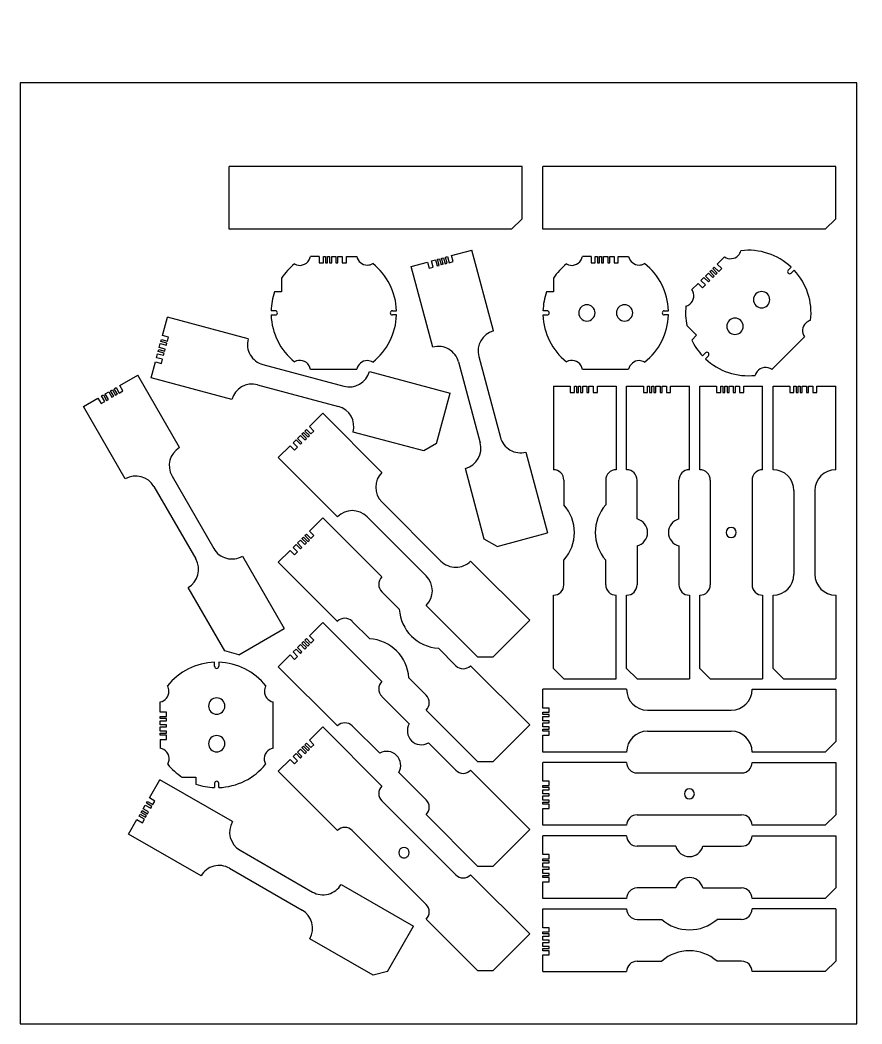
# Model space of a CAD drawing. Header units: millimetres. Extents: x 0 to 1262, y 0 to 480.
# Drawn here: x 0 to 402.5, y 0 to 480 of the extents above; entities that cross this region are included whole.
import ezdxf

# ---------------------------------------------------------------- set-up
doc = ezdxf.new("R2010")
doc.units = ezdxf.units.MM
doc.layers.get('0').update_dxf_attribs({"lineweight": 25, "true_color": 0xffffff})
for name, color, linetype, true_color in [('3', 7, 'Continuous', 0xffffff), ('4', 7, 'Continuous', 0xffffff), ('5', 7, 'Continuous', 0xffffff)]:
    doc.layers.add(name, color=color, linetype=linetype, true_color=true_color)

# ---------------------------------------------------------------- blocks, each defined once
blk = doc.blocks.new('block 3')
at = {"color": 3, "true_color": 0x00ff00}
for p, q in [((-2.33, -8.69), (0, 0)), ((-7.76, -28.98), (-5.69, -21.25)), ((128.76, -60.38), (135.23, -36.23)), ((122.64, -63.92), (88.83, -54.86)), ((128.76, -60.38), (122.64, -63.92))]:
    blk.add_line(p, q, dxfattribs=at)
at = {"color": 5, "true_color": 0x0000ff}
for p, q in [((0.57, -9.47), (-2.33, -8.69)), ((0.05, -11.4), (0.57, -9.47)), ((-3.88, -14.49), (-3.36, -12.56)), ((-3.36, -12.56), (-0.47, -13.33)), ((-3.11, -11.59), (-2.85, -10.63)), ((-0.21, -12.37), (-3.11, -11.59)), ((-2.85, -10.63), (0.05, -11.4)), ((-0.47, -13.33), (-0.21, -12.37)), ((-5.18, -19.32), (-4.66, -17.39)), ((-4.66, -17.39), (-1.76, -18.16)), ((-4.4, -16.42), (-4.14, -15.45)), ((-1.5, -17.2), (-4.4, -16.42)), ((-4.14, -15.45), (-1.24, -16.23)), ((-0.98, -15.27), (-3.88, -14.49)), ((-1.76, -18.16), (-1.5, -17.2)), ((-1.24, -16.23), (-0.98, -15.27)), ((-5.69, -21.25), (-2.8, -22.03)), ((-2.28, -20.09), (-5.18, -19.32)), ((-2.8, -22.03), (-2.28, -20.09))]:
    blk.add_line(p, q, dxfattribs=at)
at = {"layer": '3', "color": 3, "linetype": 'Continuous', "true_color": 0x00ff00}
for p, q in [((38.64, -10.35), (0, 0)), ((96.59, -25.88), (135.23, -36.23)), ((30.87, -39.33), (-7.76, -28.98))]:
    blk.add_line(p, q, dxfattribs=at)
at = {"layer": '4', "color": 4, "linetype": 'Continuous', "true_color": 0x00ffff}
for centre, start, end in [((48.3, -12.94), 165, 255), ((86.93, -23.29), 255, 345), ((40.53, -41.92), 75, 165), ((79.17, -52.27), 345, 75)]:
    blk.add_arc(centre, 10, start, end, dxfattribs=at)
at = {"layer": '5', "color": 5, "linetype": 'Continuous', "true_color": 0x0000ff}
for p, q in [((45.71, -22.6), (84.35, -32.95)), ((43.12, -32.26), (81.76, -42.61))]:
    blk.add_line(p, q, dxfattribs=at)
blk = doc.blocks.new('block 9')
at = {"color": 3, "true_color": 0x00ff00}
for p, q in [((-6.36, -6.36), (0, 0)), ((-21.21, -21.21), (-15.56, -15.56)), ((74.25, -116.67), (49.5, -91.92)), ((81.32, -116.67), (98.99, -98.99)), ((81.32, -116.67), (74.25, -116.67))]:
    blk.add_line(p, q, dxfattribs=at)
at = {"color": 5, "true_color": 0x0000ff}
for p, q in [((-9.9, -9.9), (-9.19, -9.19)), ((-9.19, -9.19), (-7.07, -11.31)), ((-8.49, -8.49), (-7.78, -7.78)), ((-6.36, -10.61), (-8.49, -8.49)), ((-7.78, -7.78), (-5.66, -9.9)), ((-4.24, -8.49), (-6.36, -6.36)), ((-5.66, -9.9), (-4.24, -8.49)), ((-14.14, -14.14), (-12.73, -12.73)), ((-12.02, -16.26), (-14.14, -14.14)), ((-12.73, -12.73), (-10.61, -14.85)), ((-12.02, -12.02), (-10.61, -10.61)), ((-9.9, -14.14), (-12.02, -12.02)), ((-10.61, -10.61), (-8.49, -12.73)), ((-10.61, -14.85), (-9.9, -14.14)), ((-7.78, -12.02), (-9.9, -9.9)), ((-8.49, -12.73), (-7.78, -12.02)), ((-7.07, -11.31), (-6.36, -10.61)), ((-15.56, -15.56), (-13.44, -17.68)), ((-13.44, -17.68), (-12.02, -16.26))]:
    blk.add_line(p, q, dxfattribs=at)
at = {"layer": '3', "color": 3, "linetype": 'Continuous', "true_color": 0x00ff00}
for p, q in [((28.28, -28.28), (0, 0)), ((7.07, -49.5), (-21.21, -21.21)), ((70.71, -70.71), (98.99, -98.99))]:
    blk.add_line(p, q, dxfattribs=at)
at = {"layer": '4', "color": 4, "linetype": 'Continuous', "true_color": 0x00ffff}
for centre, start, end in [((31.82, -31.82), 135, 225), ((10.61, -53.03), 45, 135), ((67.18, -67.18), 225, 315), ((45.96, -88.39), 315, 45)]:
    blk.add_arc(centre, 5, start, end, dxfattribs=at)
at = {"layer": '5', "color": 5, "linetype": 'Continuous', "true_color": 0x0000ff}
for p, q in [((28.28, -35.36), (63.64, -70.71)), ((14.14, -49.5), (49.5, -84.85))]:
    blk.add_line(p, q, dxfattribs=at)
for start, end in [(135, 225), (45, 135), (225, 315), (315, 45)]:
    blk.add_arc((38.89, -60.1), 2.5, start, end, dxfattribs=at)
blk = doc.blocks.new('block 10')
at = {"color": 3, "true_color": 0x00ff00}
for p, q in [((-6.36, -6.36), (0, 0)), ((-21.21, -21.21), (-15.56, -15.56)), ((74.25, -116.67), (49.5, -91.92)), ((81.32, -116.67), (98.99, -98.99)), ((81.32, -116.67), (74.25, -116.67))]:
    blk.add_line(p, q, dxfattribs=at)
at = {"color": 5, "true_color": 0x0000ff}
for p, q in [((-9.9, -9.9), (-9.19, -9.19)), ((-9.19, -9.19), (-7.07, -11.31)), ((-8.49, -8.49), (-7.78, -7.78)), ((-6.36, -10.61), (-8.49, -8.49)), ((-7.78, -7.78), (-5.66, -9.9)), ((-4.24, -8.49), (-6.36, -6.36)), ((-5.66, -9.9), (-4.24, -8.49)), ((-14.14, -14.14), (-12.73, -12.73)), ((-12.02, -16.26), (-14.14, -14.14)), ((-12.73, -12.73), (-10.61, -14.85)), ((-12.02, -12.02), (-10.61, -10.61)), ((-9.9, -14.14), (-12.02, -12.02)), ((-10.61, -10.61), (-8.49, -12.73)), ((-10.61, -14.85), (-9.9, -14.14)), ((-7.78, -12.02), (-9.9, -9.9)), ((-8.49, -12.73), (-7.78, -12.02)), ((-7.07, -11.31), (-6.36, -10.61)), ((-15.56, -15.56), (-13.44, -17.68)), ((-13.44, -17.68), (-12.02, -16.26))]:
    blk.add_line(p, q, dxfattribs=at)
at = {"layer": '3', "color": 3, "linetype": 'Continuous', "true_color": 0x00ff00}
for p, q in [((28.28, -28.28), (0, 0)), ((7.07, -49.5), (-21.21, -21.21)), ((70.71, -70.71), (98.99, -98.99))]:
    blk.add_line(p, q, dxfattribs=at)
at = {"layer": '4', "color": 4, "linetype": 'Continuous', "true_color": 0x00ffff}
for p, q in [((41.4, -48.47), (28.28, -35.36)), ((27.26, -62.61), (14.14, -49.5)), ((50.53, -57.6), (63.64, -70.71)), ((36.38, -71.74), (49.5, -84.85))]:
    blk.add_line(p, q, dxfattribs=at)
for centre, start, end in [((31.82, -31.82), 135, 225), ((10.61, -53.03), 45, 135), ((67.18, -67.18), 225, 315), ((45.96, -88.39), 315, 45)]:
    blk.add_arc(centre, 5, start, end, dxfattribs=at)
at = {"layer": '5', "color": 5, "linetype": 'Continuous', "true_color": 0x0000ff}
for centre, start, end in [((47.14, -51.85), 149.4775, 300.5225), ((30.64, -68.35), 329.4775, 120.5225)]:
    blk.add_arc(centre, 6.67, start, end, dxfattribs=at)
blk = doc.blocks.new('block 24')
at = {"color": 3, "true_color": 0x00ff00}
for p, q in [((-6.36, -6.36), (0, 0)), ((-21.21, -21.21), (-15.56, -15.56)), ((74.25, -116.67), (49.5, -91.92)), ((81.32, -116.67), (98.99, -98.99)), ((81.32, -116.67), (74.25, -116.67))]:
    blk.add_line(p, q, dxfattribs=at)
at = {"color": 5, "true_color": 0x0000ff}
for p, q in [((-9.9, -9.9), (-9.19, -9.19)), ((-9.19, -9.19), (-7.07, -11.31)), ((-8.49, -8.49), (-7.78, -7.78)), ((-6.36, -10.61), (-8.49, -8.49)), ((-7.78, -7.78), (-5.66, -9.9)), ((-4.24, -8.49), (-6.36, -6.36)), ((-5.66, -9.9), (-4.24, -8.49)), ((-14.14, -14.14), (-12.73, -12.73)), ((-12.02, -16.26), (-14.14, -14.14)), ((-12.73, -12.73), (-10.61, -14.85)), ((-12.02, -12.02), (-10.61, -10.61)), ((-9.9, -14.14), (-12.02, -12.02)), ((-10.61, -10.61), (-8.49, -12.73)), ((-10.61, -14.85), (-9.9, -14.14)), ((-7.78, -12.02), (-9.9, -9.9)), ((-8.49, -12.73), (-7.78, -12.02)), ((-7.07, -11.31), (-6.36, -10.61)), ((-15.56, -15.56), (-13.44, -17.68)), ((-13.44, -17.68), (-12.02, -16.26))]:
    blk.add_line(p, q, dxfattribs=at)
at = {"layer": '3', "color": 3, "linetype": 'Continuous', "true_color": 0x00ff00}
for p, q in [((28.28, -28.28), (0, 0)), ((7.07, -49.5), (-21.21, -21.21)), ((70.71, -70.71), (98.99, -98.99))]:
    blk.add_line(p, q, dxfattribs=at)
at = {"layer": '4', "color": 4, "linetype": 'Continuous', "true_color": 0x00ffff}
for centre, start, end in [((35.36, -35.36), 135, 225), ((14.14, -56.57), 45, 135), ((63.64, -63.64), 225, 315), ((42.43, -84.85), 315, 45)]:
    blk.add_arc(centre, 10, start, end, dxfattribs=at)
at = {"layer": '5', "color": 5, "linetype": 'Continuous', "true_color": 0x0000ff}
for p, q in [((28.28, -42.43), (56.57, -70.71)), ((21.21, -49.5), (49.5, -77.78))]:
    blk.add_line(p, q, dxfattribs=at)
blk = doc.blocks.new('block 26')
at = {"color": 3, "true_color": 0x00ff00}
for p, q in [((-6.36, -6.36), (0, 0)), ((-21.21, -21.21), (-15.56, -15.56)), ((74.25, -116.67), (49.5, -91.92)), ((81.32, -116.67), (98.99, -98.99)), ((81.32, -116.67), (74.25, -116.67))]:
    blk.add_line(p, q, dxfattribs=at)
at = {"color": 5, "true_color": 0x0000ff}
for p, q in [((-9.9, -9.9), (-9.19, -9.19)), ((-9.19, -9.19), (-7.07, -11.31)), ((-8.49, -8.49), (-7.78, -7.78)), ((-6.36, -10.61), (-8.49, -8.49)), ((-7.78, -7.78), (-5.66, -9.9)), ((-4.24, -8.49), (-6.36, -6.36)), ((-5.66, -9.9), (-4.24, -8.49)), ((-14.14, -14.14), (-12.73, -12.73)), ((-12.02, -16.26), (-14.14, -14.14)), ((-12.73, -12.73), (-10.61, -14.85)), ((-12.02, -12.02), (-10.61, -10.61)), ((-9.9, -14.14), (-12.02, -12.02)), ((-10.61, -10.61), (-8.49, -12.73)), ((-10.61, -14.85), (-9.9, -14.14)), ((-7.78, -12.02), (-9.9, -9.9)), ((-8.49, -12.73), (-7.78, -12.02)), ((-7.07, -11.31), (-6.36, -10.61)), ((-15.56, -15.56), (-13.44, -17.68)), ((-13.44, -17.68), (-12.02, -16.26))]:
    blk.add_line(p, q, dxfattribs=at)
at = {"layer": '3', "color": 3, "linetype": 'Continuous', "true_color": 0x00ff00}
for p, q in [((0, 0), (28.28, -28.28)), ((-21.21, -21.21), (7.07, -49.5)), ((98.99, -98.99), (70.71, -70.71))]:
    blk.add_line(p, q, dxfattribs=at)
at = {"layer": '4', "color": 4, "linetype": 'Continuous', "true_color": 0x00ffff}
for p, q in [((28.28, -35.36), (36.61, -43.68)), ((14.14, -49.5), (22.47, -57.82)), ((63.64, -70.71), (55.32, -62.39)), ((49.5, -84.85), (41.17, -76.53))]:
    blk.add_line(p, q, dxfattribs=at)
for centre, start, end in [((31.82, -31.82), 135, 225), ((10.61, -53.03), 45, 135), ((67.18, -67.18), 225, 315), ((45.96, -88.39), 315, 45)]:
    blk.add_arc(centre, 5, start, end, dxfattribs=at)
at = {"layer": '5', "color": 5, "linetype": 'Continuous', "true_color": 0x0000ff}
for centre, start, end in [((56.57, -42.43), 183.5904, 266.4096), ((21.21, -77.78), 3.5904, 86.4096)]:
    blk.add_arc(centre, 20, start, end, dxfattribs=at)
blk = doc.blocks.new('block 31')
at = {"color": 3, "true_color": 0x00ff00}
for p, q in [((-8.66, -5), (0, 0)), ((-25.98, -15), (-19.05, -11)), ((41.52, -131.91), (24.02, -101.6)), ((48.35, -133.74), (70, -121.24)), ((48.35, -133.74), (41.52, -131.91))]:
    blk.add_line(p, q, dxfattribs=at)
at = {"color": 5, "true_color": 0x0000ff}
for p, q in [((-17.32, -10), (-16.45, -9.5)), ((-16.45, -9.5), (-14.95, -12.1)), ((-15.59, -9), (-13.86, -8)), ((-14.09, -11.6), (-15.59, -9)), ((-13.86, -8), (-12.36, -10.6)), ((-12.99, -7.5), (-12.12, -7)), ((-11.49, -10.1), (-12.99, -7.5)), ((-12.12, -7), (-10.62, -9.6)), ((-11.26, -6.5), (-10.39, -6)), ((-9.76, -9.1), (-11.26, -6.5)), ((-10.62, -9.6), (-9.76, -9.1)), ((-10.39, -6), (-8.89, -8.6)), ((-8.89, -8.6), (-7.16, -7.6)), ((-7.16, -7.6), (-8.66, -5)), ((-19.05, -11), (-17.55, -13.6)), ((-17.55, -13.6), (-15.82, -12.6)), ((-15.82, -12.6), (-17.32, -10)), ((-14.95, -12.1), (-14.09, -11.6)), ((-12.36, -10.6), (-11.49, -10.1))]:
    blk.add_line(p, q, dxfattribs=at)
at = {"layer": '3', "color": 3, "linetype": 'Continuous', "true_color": 0x00ff00}
for p, q in [((20, -34.64), (0, 0)), ((-5.98, -49.64), (-25.98, -15)), ((50, -86.6), (70, -121.24))]:
    blk.add_line(p, q, dxfattribs=at)
at = {"layer": '4', "color": 4, "linetype": 'Continuous', "true_color": 0x00ffff}
for centre, start, end in [((25, -43.3), 120, 210), ((-0.98, -58.3), 30, 120), ((45, -77.94), 210, 300), ((19.02, -92.94), 300, 30)]:
    blk.add_arc(centre, 10, start, end, dxfattribs=at)
at = {"layer": '5', "color": 5, "linetype": 'Continuous', "true_color": 0x0000ff}
for p, q in [((16.34, -48.3), (36.34, -82.94)), ((7.68, -53.3), (27.68, -87.94))]:
    blk.add_line(p, q, dxfattribs=at)
blk = doc.blocks.new('block 34')
at = {"color": 3, "true_color": 0x00ff00}
for p, q in [((-9.66, -2.59), (0, 0)), ((-28.98, -7.76), (-21.25, -5.69)), ((5.96, -138.16), (-3.1, -104.36)), ((12.09, -141.7), (5.96, -138.16)), ((12.09, -141.7), (36.23, -135.23))]:
    blk.add_line(p, q, dxfattribs=at)
at = {"color": 5, "true_color": 0x0000ff}
for p, q in [((-19.32, -5.18), (-17.39, -4.66)), ((-17.39, -4.66), (-16.61, -7.56)), ((-16.42, -4.4), (-15.45, -4.14)), ((-15.64, -7.3), (-16.42, -4.4)), ((-15.45, -4.14), (-14.68, -7.04)), ((-14.49, -3.88), (-13.52, -3.62)), ((-13.71, -6.78), (-14.49, -3.88)), ((-13.52, -3.62), (-12.75, -6.52)), ((-12.56, -3.36), (-11.59, -3.11)), ((-11.78, -6.26), (-12.56, -3.36)), ((-11.59, -3.11), (-10.81, -6)), ((-8.88, -5.49), (-9.66, -2.59)), ((-21.25, -5.69), (-20.47, -8.59)), ((-20.47, -8.59), (-18.54, -8.07)), ((-18.54, -8.07), (-19.32, -5.18)), ((-16.61, -7.56), (-15.64, -7.3)), ((-13.71, -6.78), (-14.68, -7.04)), ((-12.75, -6.52), (-11.78, -6.26)), ((-10.81, -6), (-8.88, -5.49))]:
    blk.add_line(p, q, dxfattribs=at)
at = {"layer": '3', "color": 3, "linetype": 'Continuous', "true_color": 0x00ff00}
for p, q in [((10.35, -38.64), (0, 0)), ((-18.63, -46.4), (-28.98, -7.76)), ((25.88, -96.59), (36.23, -135.23))]:
    blk.add_line(p, q, dxfattribs=at)
at = {"layer": '4', "color": 4, "linetype": 'Continuous', "true_color": 0x00ffff}
for centre, start, end in [((12.94, -48.3), 105, 195), ((-16.04, -56.06), 15, 105), ((23.29, -86.93), 195, 285), ((-5.68, -94.7), 285, 15)]:
    blk.add_arc(centre, 10, start, end, dxfattribs=at)
at = {"layer": '5', "color": 5, "linetype": 'Continuous', "true_color": 0x0000ff}
for p, q in [((3.28, -50.88), (13.63, -89.52)), ((-6.38, -53.47), (3.98, -92.11))]:
    blk.add_line(p, q, dxfattribs=at)
blk = doc.blocks.new('block 37')
at = {"color": 3, "true_color": 0x00ff00}
for p, q in [((-30, 0), (-22, 0)), ((-9, 0), (0, 0)), ((-30, -135), (-30, -100)), ((-25, -140), (-30, -135)), ((-25, -140), (0, -140))]:
    blk.add_line(p, q, dxfattribs=at)
at = {"color": 5, "true_color": 0x0000ff}
for p, q in [((-22, 0), (-22, -3)), ((-20, -3), (-20, 0)), ((-20, 0), (-19, 0)), ((-19, 0), (-19, -3)), ((-18, -3), (-18, 0)), ((-18, 0), (-17, 0)), ((-17, 0), (-17, -3)), ((-16, -3), (-16, 0)), ((-16, 0), (-14, 0)), ((-14, 0), (-14, -3)), ((-13, -3), (-13, 0)), ((-13, 0), (-11, 0)), ((-11, 0), (-11, -3)), ((-9, -3), (-9, 0)), ((-22, -3), (-20, -3)), ((-19, -3), (-18, -3)), ((-17, -3), (-16, -3)), ((-14, -3), (-13, -3)), ((-11, -3), (-9, -3))]:
    blk.add_line(p, q, dxfattribs=at)
at = {"layer": '3', "color": 3, "linetype": 'Continuous', "true_color": 0x00ff00}
for p, q in [((-30, 0), (-30, -40)), ((0, 0), (0, -40)), ((0, -140), (0, -100))]:
    blk.add_line(p, q, dxfattribs=at)
at = {"layer": '4', "color": 4, "linetype": 'Continuous', "true_color": 0x00ffff}
for p, q in [((-25, -45), (-25, -56.77)), ((-5, -45), (-5, -56.77)), ((-25, -95), (-25, -83.23)), ((-5, -95), (-5, -83.23))]:
    blk.add_line(p, q, dxfattribs=at)
for centre, start, end in [((-30, -45), 0, 90), ((0, -45), 90, 180), ((-30, -95), 270, 0), ((0, -95), 180, 270)]:
    blk.add_arc(centre, 5, start, end, dxfattribs=at)
at = {"layer": '5', "color": 5, "linetype": 'Continuous', "true_color": 0x0000ff}
for centre, start, end in [((-40, -70), 318.5904, 41.4096), ((10, -70), 138.5904, 221.4096)]:
    blk.add_arc(centre, 20, start, end, dxfattribs=at)
blk = doc.blocks.new('block 38')
at = {"color": 3, "true_color": 0x00ff00}
for p, q in [((-30, 0), (-22, 0)), ((-9, 0), (0, 0)), ((-30, -135), (-30, -100)), ((-25, -140), (-30, -135)), ((-25, -140), (0, -140))]:
    blk.add_line(p, q, dxfattribs=at)
at = {"color": 5, "true_color": 0x0000ff}
for p, q in [((-22, 0), (-22, -3)), ((-20, -3), (-20, 0)), ((-20, 0), (-19, 0)), ((-19, 0), (-19, -3)), ((-18, -3), (-18, 0)), ((-18, 0), (-17, 0)), ((-17, 0), (-17, -3)), ((-16, -3), (-16, 0)), ((-16, 0), (-14, 0)), ((-14, 0), (-14, -3)), ((-13, -3), (-13, 0)), ((-13, 0), (-11, 0)), ((-11, 0), (-11, -3)), ((-9, -3), (-9, 0)), ((-22, -3), (-20, -3)), ((-19, -3), (-18, -3)), ((-17, -3), (-16, -3)), ((-14, -3), (-13, -3)), ((-11, -3), (-9, -3))]:
    blk.add_line(p, q, dxfattribs=at)
at = {"layer": '3', "color": 3, "linetype": 'Continuous', "true_color": 0x00ff00}
for p, q in [((-30, -40), (-30, 0)), ((0, -40), (0, 0)), ((0, -100), (0, -140))]:
    blk.add_line(p, q, dxfattribs=at)
at = {"layer": '4', "color": 4, "linetype": 'Continuous', "true_color": 0x00ffff}
for p, q in [((-25, -63.55), (-25, -45)), ((-5, -63.55), (-5, -45)), ((-25, -76.45), (-25, -95)), ((-5, -76.45), (-5, -95))]:
    blk.add_line(p, q, dxfattribs=at)
for centre, start, end in [((-30, -45), 0, 90), ((0, -45), 90, 180), ((-30, -95), 270, 0), ((0, -95), 180, 270)]:
    blk.add_arc(centre, 5, start, end, dxfattribs=at)
at = {"layer": '5', "color": 5, "linetype": 'Continuous', "true_color": 0x0000ff}
for centre, start, end in [((-26.67, -70), 284.4775, 75.5225), ((-3.33, -70), 104.4775, 255.5225)]:
    blk.add_arc(centre, 6.67, start, end, dxfattribs=at)
blk = doc.blocks.new('block 40')
at = {"color": 3, "true_color": 0x00ff00}
for p, q in [((-30, 0), (-22, 0)), ((-9, 0), (0, 0)), ((-30, -135), (-30, -100)), ((-25, -140), (-30, -135)), ((-25, -140), (0, -140))]:
    blk.add_line(p, q, dxfattribs=at)
at = {"color": 5, "true_color": 0x0000ff}
for p, q in [((-22, 0), (-22, -3)), ((-20, -3), (-20, 0)), ((-20, 0), (-19, 0)), ((-19, 0), (-19, -3)), ((-18, -3), (-18, 0)), ((-18, 0), (-17, 0)), ((-17, 0), (-17, -3)), ((-16, -3), (-16, 0)), ((-16, 0), (-14, 0)), ((-14, 0), (-14, -3)), ((-13, -3), (-13, 0)), ((-13, 0), (-11, 0)), ((-11, 0), (-11, -3)), ((-9, -3), (-9, 0)), ((-22, -3), (-20, -3)), ((-19, -3), (-18, -3)), ((-17, -3), (-16, -3)), ((-14, -3), (-13, -3)), ((-11, -3), (-9, -3))]:
    blk.add_line(p, q, dxfattribs=at)
at = {"layer": '3', "color": 3, "linetype": 'Continuous', "true_color": 0x00ff00}
for p, q in [((-30, -40), (-30, 0)), ((0, -40), (0, 0)), ((0, -100), (0, -140))]:
    blk.add_line(p, q, dxfattribs=at)
at = {"layer": '4', "color": 4, "linetype": 'Continuous', "true_color": 0x00ffff}
for centre, start, end in [((-30, -50), 0, 90), ((0, -50), 90, 180), ((-30, -90), 270, 0), ((0, -90), 180, 270)]:
    blk.add_arc(centre, 10, start, end, dxfattribs=at)
at = {"layer": '5', "color": 5, "linetype": 'Continuous', "true_color": 0x0000ff}
for p, q in [((-20, -50), (-20, -90)), ((-10, -50), (-10, -90))]:
    blk.add_line(p, q, dxfattribs=at)
blk = doc.blocks.new('block 41')
at = {"color": 3, "true_color": 0x00ff00}
for p, q in [((0, -9), (0, 0)), ((140, 0), (140, -25)), ((0, -30), (0, -22)), ((140, -25), (135, -30)), ((135, -30), (100, -30))]:
    blk.add_line(p, q, dxfattribs=at)
at = {"color": 5, "true_color": 0x0000ff}
for p, q in [((3, -9), (0, -9)), ((3, -11), (3, -9)), ((0, -12), (0, -11)), ((0, -11), (3, -11)), ((3, -12), (0, -12)), ((0, -15), (0, -13)), ((0, -13), (3, -13)), ((3, -13), (3, -12)), ((3, -15), (0, -15)), ((0, -18), (0, -16)), ((0, -16), (3, -16)), ((3, -18), (0, -18)), ((0, -20), (0, -19)), ((0, -19), (3, -19)), ((3, -16), (3, -15)), ((3, -19), (3, -18)), ((3, -20), (0, -20)), ((0, -22), (3, -22)), ((3, -22), (3, -20))]:
    blk.add_line(p, q, dxfattribs=at)
at = {"layer": '3', "color": 3, "linetype": 'Continuous', "true_color": 0x00ff00}
for p, q in [((40, 0), (0, 0)), ((100, 0), (140, 0)), ((40, -30), (0, -30))]:
    blk.add_line(p, q, dxfattribs=at)
at = {"layer": '4', "color": 4, "linetype": 'Continuous', "true_color": 0x00ffff}
for centre, start, end in [((50, 0), 180, 270), ((90, 0), 270, 360), ((50, -30), 90, 180), ((90, -30), 0, 90)]:
    blk.add_arc(centre, 10, start, end, dxfattribs=at)
at = {"layer": '5', "color": 5, "linetype": 'Continuous', "true_color": 0x0000ff}
for p, q in [((50, -10), (90, -10)), ((50, -20), (90, -20))]:
    blk.add_line(p, q, dxfattribs=at)
blk = doc.blocks.new('block 43')
at = {"color": 3, "true_color": 0x00ff00}
for p, q in [((0, -9), (0, 0)), ((140, 0), (140, -25)), ((0, -30), (0, -22)), ((140, -25), (135, -30)), ((135, -30), (100, -30))]:
    blk.add_line(p, q, dxfattribs=at)
at = {"color": 5, "true_color": 0x0000ff}
for p, q in [((3, -9), (0, -9)), ((3, -11), (3, -9)), ((0, -12), (0, -11)), ((0, -11), (3, -11)), ((3, -12), (0, -12)), ((0, -15), (0, -13)), ((0, -13), (3, -13)), ((3, -13), (3, -12)), ((3, -15), (0, -15)), ((0, -18), (0, -16)), ((0, -16), (3, -16)), ((3, -18), (0, -18)), ((0, -20), (0, -19)), ((0, -19), (3, -19)), ((3, -16), (3, -15)), ((3, -19), (3, -18)), ((3, -20), (0, -20)), ((0, -22), (3, -22)), ((3, -22), (3, -20))]:
    blk.add_line(p, q, dxfattribs=at)
at = {"layer": '3', "color": 3, "linetype": 'Continuous', "true_color": 0x00ff00}
for p, q in [((40, 0), (0, 0)), ((100, 0), (140, 0)), ((40, -30), (0, -30))]:
    blk.add_line(p, q, dxfattribs=at)
at = {"layer": '4', "color": 4, "linetype": 'Continuous', "true_color": 0x00ffff}
for p, q in [((63.55, -5), (45, -5)), ((76.45, -5), (95, -5)), ((63.55, -25), (45, -25)), ((76.45, -25), (95, -25))]:
    blk.add_line(p, q, dxfattribs=at)
for centre, start, end in [((45, 0), 180, 270), ((95, 0), 270, 0), ((45, -30), 90, 180), ((95, -30), 0, 90)]:
    blk.add_arc(centre, 5, start, end, dxfattribs=at)
at = {"layer": '5', "color": 5, "linetype": 'Continuous', "true_color": 0x0000ff}
for centre, start, end in [((70, -3.33), 194.4775, 345.5225), ((70, -26.67), 14.4775, 165.5225)]:
    blk.add_arc(centre, 6.67, start, end, dxfattribs=at)
blk = doc.blocks.new('block 44')
at = {"color": 3, "true_color": 0x00ff00}
for p, q in [((0, -9), (0, 0)), ((140, 0), (140, -25)), ((0, -30), (0, -22)), ((140, -25), (135, -30)), ((135, -30), (100, -30))]:
    blk.add_line(p, q, dxfattribs=at)
at = {"color": 5, "true_color": 0x0000ff}
for p, q in [((3, -9), (0, -9)), ((3, -11), (3, -9)), ((0, -12), (0, -11)), ((0, -11), (3, -11)), ((3, -12), (0, -12)), ((0, -15), (0, -13)), ((0, -13), (3, -13)), ((3, -13), (3, -12)), ((3, -15), (0, -15)), ((0, -18), (0, -16)), ((0, -16), (3, -16)), ((3, -18), (0, -18)), ((0, -20), (0, -19)), ((0, -19), (3, -19)), ((3, -16), (3, -15)), ((3, -19), (3, -18)), ((3, -20), (0, -20)), ((0, -22), (3, -22)), ((3, -22), (3, -20))]:
    blk.add_line(p, q, dxfattribs=at)
at = {"layer": '3', "color": 3, "linetype": 'Continuous', "true_color": 0x00ff00}
for p, q in [((0, 0), (40, 0)), ((140, 0), (100, 0)), ((0, -30), (40, -30))]:
    blk.add_line(p, q, dxfattribs=at)
at = {"layer": '4', "color": 4, "linetype": 'Continuous', "true_color": 0x00ffff}
for p, q in [((45, -5), (56.77, -5)), ((95, -5), (83.23, -5)), ((45, -25), (56.77, -25)), ((95, -25), (83.23, -25))]:
    blk.add_line(p, q, dxfattribs=at)
for centre, start, end in [((45, 0), 180, 270), ((95, 0), 270, 0), ((45, -30), 90, 180), ((95, -30), 0, 90)]:
    blk.add_arc(centre, 5, start, end, dxfattribs=at)
at = {"layer": '5', "color": 5, "linetype": 'Continuous', "true_color": 0x0000ff}
for centre, start, end in [((70, 10), 228.5904, 311.4096), ((70, -40), 48.5904, 131.4096)]:
    blk.add_arc(centre, 20, start, end, dxfattribs=at)
blk = doc.blocks.new('laser_setup')
at = {"color": 3, "true_color": 0x00ff00}
for p, q in [((-116.67, -74.25), (-21.21, 21.21)), ((-21.21, 21.21), (0, 0)), ((-98.99, -98.99), (0, 0)), ((-116.67, -81.32), (-116.67, -74.25)), ((-116.67, -81.32), (-98.99, -98.99))]:
    blk.add_line(p, q, dxfattribs=at)
blk = doc.blocks.new('block 6')
at = {"color": 3, "true_color": 0x00ff00}
for p, q in [((-5, -8.66), (0, 0)), ((-15, -25.98), (-11, -19.05)), ((108.74, -91.65), (121.24, -70)), ((101.91, -93.48), (71.6, -75.98)), ((108.74, -91.65), (101.91, -93.48))]:
    blk.add_line(p, q, dxfattribs=at)
at = {"color": 5, "true_color": 0x0000ff}
for p, q in [((-2.4, -10.16), (-5, -8.66)), ((-8, -13.86), (-7, -12.12)), ((-5.4, -15.36), (-8, -13.86)), ((-7, -12.12), (-4.4, -13.62)), ((-6.5, -11.26), (-6, -10.39)), ((-3.9, -12.76), (-6.5, -11.26)), ((-6, -10.39), (-3.4, -11.89)), ((-4.4, -13.62), (-3.9, -12.76)), ((-3.4, -11.89), (-2.4, -10.16)), ((-11, -19.05), (-8.4, -20.55)), ((-10, -17.32), (-9.5, -16.45)), ((-7.4, -18.82), (-10, -17.32)), ((-9.5, -16.45), (-6.9, -17.95)), ((-9, -15.59), (-8.5, -14.72)), ((-6.4, -17.09), (-9, -15.59)), ((-8.5, -14.72), (-5.9, -16.22)), ((-8.4, -20.55), (-7.4, -18.82)), ((-6.9, -17.95), (-6.4, -17.09)), ((-5.9, -16.22), (-5.4, -15.36))]:
    blk.add_line(p, q, dxfattribs=at)
at = {"layer": '3', "color": 3, "linetype": 'Continuous', "true_color": 0x00ff00}
for p, q in [((34.64, -20), (0, 0)), ((19.64, -45.98), (-15, -25.98)), ((86.6, -50), (121.24, -70))]:
    blk.add_line(p, q, dxfattribs=at)
at = {"layer": '4', "color": 4, "linetype": 'Continuous', "true_color": 0x00ffff}
for centre, start, end in [((43.3, -25), 150, 240), ((28.3, -50.98), 60, 150), ((77.94, -45), 240, 330), ((62.94, -70.98), 330, 60)]:
    blk.add_arc(centre, 10, start, end, dxfattribs=at)
at = {"layer": '5', "color": 5, "linetype": 'Continuous', "true_color": 0x0000ff}
for p, q in [((38.3, -33.66), (72.94, -53.66)), ((33.3, -42.32), (67.94, -62.32))]:
    blk.add_line(p, q, dxfattribs=at)
blk = doc.blocks.new('block 13')
at = {"color": 3, "true_color": 0x00ff00}
for p, q in [((-7, 27), (-11.17, 27)), ((6, 27), (10.95, 27)), ((-25, 16.58), (-25, 10)), ((-25, 10), (-28.28, 10)), ((-28, 1), (-29.98, 1)), ((28, 1), (29.98, 1)), ((-29.98, -1), (-28, -1)), ((29.98, -1), (28, -1)), ((-11.17, -27), (10.95, -27))]:
    blk.add_line(p, q, dxfattribs=at)
at = {"color": 5, "true_color": 0x0000ff}
for p, q in [((-7, 27), (-7, 24)), ((-5, 24), (-5, 27)), ((-5, 27), (-3, 27)), ((-3, 27), (-3, 24)), ((-2, 24), (-2, 27)), ((-2, 27), (0, 27)), ((0, 27), (0, 24)), ((1, 24), (1, 27)), ((1, 27), (2, 27)), ((2, 27), (2, 24)), ((3, 24), (3, 27)), ((3, 27), (4, 27)), ((4, 27), (4, 24)), ((6, 24), (6, 27)), ((-7, 24), (-5, 24)), ((-3, 24), (-2, 24)), ((0, 24), (1, 24)), ((2, 24), (3, 24)), ((4, 24), (6, 24))]:
    blk.add_line(p, q, dxfattribs=at)
at = {"color": 3, "true_color": 0x00ff00}
for centre, radius, start, end in [((-16.25, 27.86), 5.15, 240.3428, 330), ((-16.25, 27.86), 5.15, 330, 350.4277), ((16, 28), 5.15, 191.1965, 270), ((0, 0), 30, 128.7972, 146.4427), ((16, 28), 5.15, 270, 300.1674), ((0, 0), 30, 1.9102, 51.713), ((0, 0), 30, 160.5288, 178.0898), ((-28, 0), 1, 0, 90), ((-28, 0), 1, 270, 0), ((28, 0), 1, 90, 270), ((0, 0), 30, 181.9102, 231.2028), ((0, 0), 30, 308.287, 358.0898), ((-16.25, -27.86), 5.15, 30, 119.6572), ((16, -28), 5.15, 90, 168.8035), ((16, -28), 5.15, 59.8326, 90), ((-16.25, -27.86), 5.15, 9.5723, 30)]:
    blk.add_arc(centre, radius, start, end, dxfattribs=at)
at = {"color": 5, "true_color": 0x0000ff}
for centre, start, end in [((-9, 0), 90, 270), ((-9, 0), 270, 90), ((9, 0), 90, 270), ((9, 0), 270, 90)]:
    blk.add_arc(centre, 3.9, start, end, dxfattribs=at)
blk = doc.blocks.new('block 15')
at = {"color": 3, "true_color": 0x00ff00}
for p, q in [((-7, 27), (-11.17, 27)), ((6, 27), (10.95, 27)), ((-25, 16.58), (-25, 10)), ((-25, 10), (-28.28, 10)), ((-28, 1), (-29.98, 1)), ((28, 1), (29.98, 1)), ((-29.98, -1), (-28, -1)), ((29.98, -1), (28, -1)), ((-11.17, -27), (10.95, -27))]:
    blk.add_line(p, q, dxfattribs=at)
at = {"color": 5, "true_color": 0x0000ff}
for p, q in [((-7, 27), (-7, 24)), ((-5, 24), (-5, 27)), ((-5, 27), (-4, 27)), ((-4, 27), (-4, 24)), ((-3, 24), (-3, 27)), ((-3, 27), (-2, 27)), ((-2, 27), (-2, 24)), ((-1, 24), (-1, 27)), ((-1, 27), (1, 27)), ((1, 27), (1, 24)), ((2, 24), (2, 27)), ((2, 27), (4, 27)), ((4, 27), (4, 24)), ((6, 24), (6, 27)), ((-7, 24), (-5, 24)), ((-4, 24), (-3, 24)), ((-2, 24), (-1, 24)), ((1, 24), (2, 24)), ((4, 24), (6, 24))]:
    blk.add_line(p, q, dxfattribs=at)
at = {"color": 3, "true_color": 0x00ff00}
for centre, radius, start, end in [((-16.25, 27.86), 5.15, 240.3428, 330), ((-16.25, 27.86), 5.15, 330, 350.4277), ((16, 28), 5.15, 191.1965, 270), ((0, 0), 30, 128.7972, 146.4427), ((16, 28), 5.15, 270, 300.1674), ((0, 0), 30, 1.9102, 51.713), ((0, 0), 30, 160.5288, 178.0898), ((-28, 0), 1, 0, 90), ((-28, 0), 1, 270, 0), ((28, 0), 1, 90, 270), ((0, 0), 30, 181.9102, 231.2028), ((0, 0), 30, 308.287, 358.0898), ((-16.25, -27.86), 5.15, 30, 119.6572), ((16, -28), 5.15, 90, 168.8035), ((16, -28), 5.15, 59.8326, 90), ((-16.25, -27.86), 5.15, 9.5723, 30)]:
    blk.add_arc(centre, radius, start, end, dxfattribs=at)
at = {"color": 5, "true_color": 0x0000ff}
for centre, start, end in [((-9, 0), 90, 270), ((-9, 0), 270, 90), ((9, 0), 90, 270), ((9, 0), 270, 90)]:
    blk.add_arc(centre, 3.9, start, end, dxfattribs=at)
blk = doc.blocks.new('block 14')
at = {"color": 3, "true_color": 0x00ff00}
for p, q in [((-7, 27), (-11.17, 27)), ((6, 27), (10.95, 27)), ((-25, 16.58), (-25, 10)), ((-25, 10), (-28.28, 10)), ((-28, 1), (-29.98, 1)), ((28, 1), (29.98, 1)), ((-29.98, -1), (-28, -1)), ((29.98, -1), (28, -1)), ((-11.17, -27), (10.95, -27))]:
    blk.add_line(p, q, dxfattribs=at)
at = {"color": 5, "true_color": 0x0000ff}
for p, q in [((-7, 27), (-7, 24)), ((-5, 24), (-5, 27)), ((-5, 27), (-4, 27)), ((-4, 27), (-4, 24)), ((-3, 24), (-3, 27)), ((-3, 27), (-2, 27)), ((-2, 27), (-2, 24)), ((-1, 24), (-1, 27)), ((-1, 27), (1, 27)), ((1, 27), (1, 24)), ((2, 24), (2, 27)), ((2, 27), (4, 27)), ((4, 27), (4, 24)), ((6, 24), (6, 27)), ((-7, 24), (-5, 24)), ((-4, 24), (-3, 24)), ((-2, 24), (-1, 24)), ((1, 24), (2, 24)), ((4, 24), (6, 24))]:
    blk.add_line(p, q, dxfattribs=at)
at = {"color": 3, "true_color": 0x00ff00}
for centre, radius, start, end in [((-16.25, 27.86), 5.15, 240.3428, 330), ((-16.25, 27.86), 5.15, 330, 350.4277), ((16, 28), 5.15, 191.1965, 270), ((0, 0), 30, 128.7972, 146.4427), ((16, 28), 5.15, 270, 300.1674), ((0, 0), 30, 1.9102, 51.713), ((0, 0), 30, 160.5288, 178.0898), ((-28, 0), 1, 0, 90), ((-28, 0), 1, 270, 0), ((28, 0), 1, 90, 270), ((0, 0), 30, 181.9102, 231.2028), ((0, 0), 30, 308.287, 358.0898), ((-16.25, -27.86), 5.15, 30, 119.6572), ((16, -28), 5.15, 90, 168.8035), ((16, -28), 5.15, 59.8326, 90), ((-16.25, -27.86), 5.15, 9.5723, 30)]:
    blk.add_arc(centre, radius, start, end, dxfattribs=at)
blk = doc.blocks.new('block 12')
at = {"color": 3, "true_color": 0x00ff00}
for p, q in [((-7, 27), (-11.17, 27)), ((6, 27), (10.95, 27)), ((-25, 16.58), (-25, 10)), ((-25, 10), (-28.28, 10)), ((-28, 1), (-29.98, 1)), ((28, 1), (29.98, 1)), ((-29.98, -1), (-28, -1)), ((29.98, -1), (28, -1)), ((-11.17, -27), (10.95, -27))]:
    blk.add_line(p, q, dxfattribs=at)
at = {"color": 5, "true_color": 0x0000ff}
for p, q in [((-7, 27), (-7, 24)), ((-5, 24), (-5, 27)), ((-5, 27), (-4, 27)), ((-4, 27), (-4, 24)), ((-3, 24), (-3, 27)), ((-3, 27), (-1, 27)), ((-1, 27), (-1, 24)), ((0, 24), (0, 27)), ((0, 27), (2, 27)), ((2, 27), (2, 24)), ((3, 27), (4, 27)), ((3, 24), (3, 27)), ((4, 27), (4, 24)), ((6, 24), (6, 27)), ((-7, 24), (-5, 24)), ((-4, 24), (-3, 24)), ((-1, 24), (0, 24)), ((2, 24), (3, 24)), ((4, 24), (6, 24))]:
    blk.add_line(p, q, dxfattribs=at)
at = {"color": 3, "true_color": 0x00ff00}
for centre, radius, start, end in [((-16.25, 27.86), 5.15, 240.3428, 330), ((-16.25, 27.86), 5.15, 330, 350.4277), ((16, 28), 5.15, 191.1965, 270), ((0, 0), 30, 128.7972, 146.4427), ((16, 28), 5.15, 270, 300.1674), ((0, 0), 30, 1.9102, 51.713), ((0, 0), 30, 160.5288, 178.0898), ((-28, 0), 1, 0, 90), ((-28, 0), 1, 270, 0), ((28, 0), 1, 90, 270), ((0, 0), 30, 181.9102, 231.2028), ((0, 0), 30, 308.287, 358.0898), ((-16.25, -27.86), 5.15, 30, 119.6572), ((16, -28), 5.15, 90, 168.8035), ((16, -28), 5.15, 59.8326, 90), ((-16.25, -27.86), 5.15, 9.5723, 30)]:
    blk.add_arc(centre, radius, start, end, dxfattribs=at)
at = {"color": 5, "true_color": 0x0000ff}
for centre, start, end in [((-9, 0), 90, 270), ((-9, 0), 270, 90), ((9, 0), 90, 270), ((9, 0), 270, 90)]:
    blk.add_arc(centre, 3.9, start, end, dxfattribs=at)

msp = doc.modelspace()

# ---------------------------------------------------------------- linework, layer by layer
at = {"color": 0, "linetype": 'Continuous'}
for p, q in [((400, 450), (0, 450)), ((0, 450), (0, 0)), ((400, 0), (400, 450)), ((0, 0), (400, 0))]:
    msp.add_line(p, q, dxfattribs=at)
at = {"color": 3, "true_color": 0x00ff00}
for p, q in [((325, 305), (333, 305)), ((346, 305), (355, 305)), ((325, 170), (325, 205)), ((330, 165), (325, 170)), ((330, 165), (355, 165)), ((250, 116), (250, 125)), ((390, 125), (390, 100)), ((250, 95), (250, 103)), ((390, 100), (385, 95)), ((385, 95), (350, 95))]:
    msp.add_line(p, q, dxfattribs=at)
at = {"color": 5, "true_color": 0x0000ff}
for p, q in [((333, 305), (333, 302)), ((335, 302), (335, 305)), ((335, 305), (336, 305)), ((336, 305), (336, 302)), ((337, 302), (337, 305)), ((337, 305), (338, 305)), ((338, 305), (338, 302)), ((339, 302), (339, 305)), ((339, 305), (341, 305)), ((341, 305), (341, 302)), ((342, 302), (342, 305)), ((342, 305), (344, 305)), ((344, 305), (344, 302)), ((346, 302), (346, 305)), ((333, 302), (335, 302)), ((336, 302), (337, 302)), ((338, 302), (339, 302)), ((341, 302), (342, 302)), ((344, 302), (346, 302)), ((253, 116), (250, 116)), ((253, 114), (253, 116)), ((250, 113), (250, 114)), ((250, 114), (253, 114)), ((253, 113), (250, 113)), ((250, 110), (250, 112)), ((250, 112), (253, 112)), ((253, 112), (253, 113)), ((253, 110), (250, 110)), ((250, 107), (250, 109)), ((250, 109), (253, 109)), ((253, 107), (250, 107)), ((250, 105), (250, 106)), ((250, 106), (253, 106)), ((253, 109), (253, 110)), ((253, 106), (253, 107)), ((253, 105), (250, 105)), ((250, 103), (253, 103)), ((253, 103), (253, 105))]:
    msp.add_line(p, q, dxfattribs=at)
at = {"layer": '3', "color": 3, "linetype": 'Continuous', "true_color": 0x00ff00}
for p, q in [((325, 265), (325, 305)), ((355, 265), (355, 305)), ((355, 205), (355, 165)), ((290, 125), (250, 125)), ((350, 125), (390, 125)), ((290, 95), (250, 95))]:
    msp.add_line(p, q, dxfattribs=at)
at = {"layer": '4', "color": 4, "linetype": 'Continuous', "true_color": 0x00ffff}
for centre, start, end in [((325, 260), 360, 90), ((355, 260), 90, 180), ((325, 210), 270, 0), ((355, 210), 180, 270), ((295, 125), 180, 270), ((345, 125), 270, 0), ((295, 95), 90, 180), ((345, 95), 0, 90)]:
    msp.add_arc(centre, 5, start, end, dxfattribs=at)
at = {"layer": '5', "color": 5, "linetype": 'Continuous', "true_color": 0x0000ff}
for p, q in [((330, 260), (330, 210)), ((350, 260), (350, 210)), ((295, 120), (345, 120)), ((295, 100), (345, 100))]:
    msp.add_line(p, q, dxfattribs=at)
for centre, start, end in [((340, 235), 90, 180), ((340, 235), 0, 90), ((340, 235), 180, 270), ((340, 235), 270, 0), ((320, 110), 90, 180), ((320, 110), 0, 90), ((320, 110), 180, 270), ((320, 110), 270, 0)]:
    msp.add_arc(centre, 2.4, start, end, dxfattribs=at)

# ---------------------------------------------------------------- block references
for name, p, rotation in [('laser_setup', (100, 410), 135), ('laser_setup', (250, 410), 135), ('block 13', (348.18, 339.94), 45), ('block 12', (94, 143), 90)]:
    msp.add_blockref(name, p, dxfattribs=dict(rotation=rotation))
for name, p in [('block 34', (216, 370)), ('block 14', (150, 340)), ('block 15', (280, 340)), ('block 3', (70.41, 337.88)), ('block 31', (56.3, 310.25)), ('block 37', (285, 305)), ('block 38', (320, 305)), ('block 40', (390, 305)), ('block 24', (144.68, 292)), ('block 26', (144.68, 242)), ('block 10', (144.68, 192)), ('block 41', (250, 160)), ('block 9', (144.68, 142)), ('block 6', (66.88, 116.74)), ('block 43', (250, 90)), ('block 44', (250, 55))]:
    msp.add_blockref(name, p)

doc.saveas('drawing.dxf')
